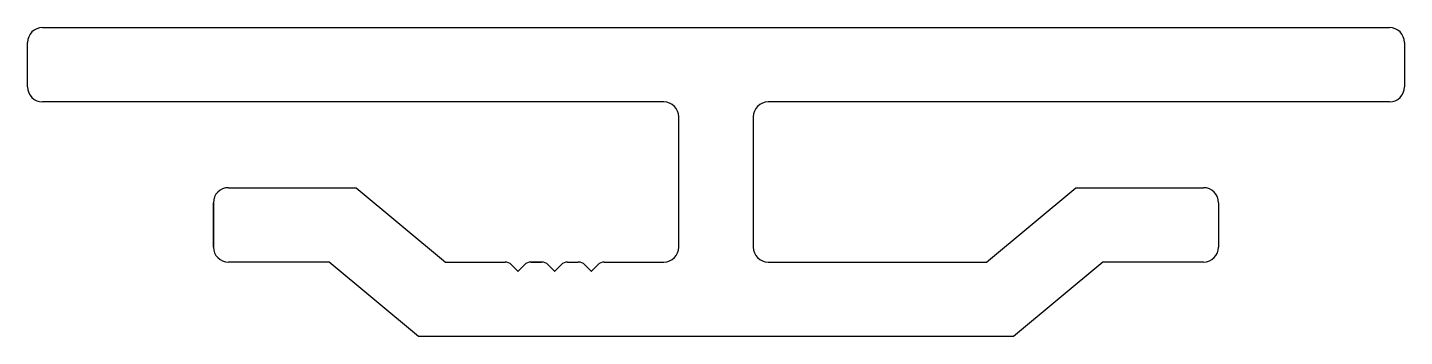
# Model space of a CAD drawing. Header units: inches. Extents: x -18.6 to 19, y 0.1 to 8.6.
import ezdxf

# ---------------------------------------------------------------- set-up
doc = ezdxf.new("R2010")
doc.units = ezdxf.units.IN
doc.header["$MEASUREMENT"] = 0

msp = doc.modelspace()

# ---------------------------------------------------------------- linework, layer by layer
at = {"color": 4}
for p, q in [((-18.199, 8.564), (18.571, 8.564)), ((-18.609, 6.944), (-18.609, 8.154)), ((18.981, 8.154), (18.981, 6.944)), ((-1.239, 6.534), (-18.199, 6.534)), ((18.571, 6.534), (1.611, 6.534)), ((-0.829, 2.574), (-0.829, 6.124)), ((1.201, 6.124), (1.201, 2.574)), ((-13.124, 4.194), (-9.64, 4.194)), ((-9.64, 4.194), (-7.2, 2.164)), ((7.572, 2.164), (10.012, 4.194)), ((10.012, 4.194), (13.496, 4.194)), ((-13.534, 2.574), (-13.534, 3.784)), ((-13.534, 3.784), (-13.534, 2.574)), ((13.906, 3.784), (13.906, 2.574)), ((-10.374, 2.164), (-13.124, 2.164)), ((-7.934, 0.134), (-10.374, 2.164)), ((-7.2, 2.164), (-5.572, 2.164)), ((-5.572, 2.164), (-5.572, 2.164)), ((-5.572, 2.164), (-5.572, 2.164)), ((-5.396, 2.091), (-5.225, 1.92)), ((-5.213, 1.92), (-5.042, 2.091)), ((-4.865, 2.164), (-4.573, 2.164)), ((-4.573, 2.164), (-4.865, 2.164)), ((-4.865, 2.164), (-4.573, 2.164)), ((-4.573, 2.164), (-4.865, 2.164)), ((-4.865, 2.164), (-4.573, 2.164)), ((-4.396, 2.091), (-4.225, 1.92)), ((-4.213, 1.92), (-4.042, 2.091)), ((-3.866, 2.164), (-3.573, 2.164)), ((-3.396, 2.091), (-3.225, 1.92)), ((-3.213, 1.92), (-3.042, 2.091)), ((-2.866, 2.164), (-1.239, 2.164)), ((1.611, 2.164), (7.572, 2.164)), ((10.746, 2.164), (8.306, 0.134)), ((13.496, 2.164), (10.746, 2.164)), ((8.306, 0.134), (-7.934, 0.134))]:
    msp.add_line(p, q, dxfattribs=at)
for centre, radius, start, end in [((-18.199, 8.154), 0.41, 90, 180), ((18.571, 8.154), 0.41, 0, 90), ((-18.199, 6.944), 0.41, 180, 270), ((18.571, 6.944), 0.41, 270, 360), ((-1.239, 6.124), 0.41, 360, 90), ((1.611, 6.124), 0.41, 90, 180), ((-13.124, 3.784), 0.41, 90, 180), ((13.496, 3.784), 0.41, 0, 90), ((-13.124, 2.574), 0.41, 180, 270), ((-1.239, 2.574), 0.41, 270, 360), ((1.611, 2.574), 0.41, 180, 270), ((13.496, 2.574), 0.41, 270, 360), ((-5.572, 1.914), 0.25, 45, 90), ((-5.219, 1.925), 0.008, 225, 315), ((-4.865, 1.914), 0.25, 90, 135), ((-4.573, 1.914), 0.25, 45, 90), ((-4.219, 1.925), 0.008, 225, 315), ((-3.866, 1.914), 0.25, 90, 135), ((-3.573, 1.914), 0.25, 45, 90), ((-3.219, 1.925), 0.008, 225, 315), ((-2.866, 1.914), 0.25, 90, 135)]:
    msp.add_arc(centre, radius, start, end, dxfattribs=at)

doc.saveas('drawing.dxf')
